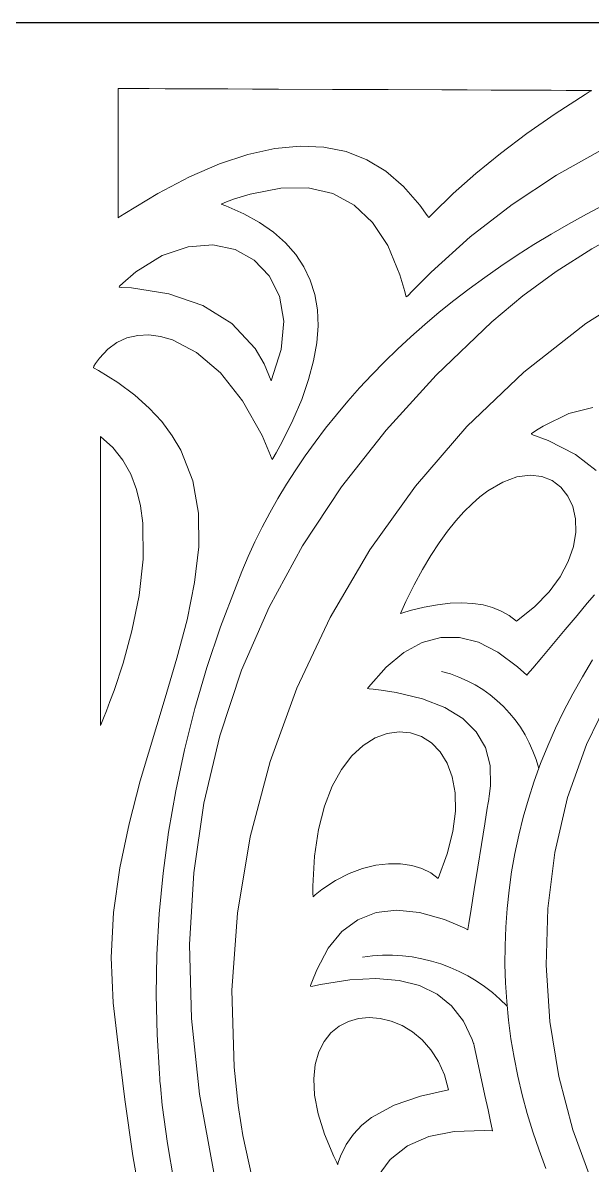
# Model space of a CAD drawing. Header units: inches. Extents: x 249 to 1192, y -18 to 440.
# Drawn here: x 613.9738 to 614.2206, y 266.1528 to 266.6479 of the extents above; entities that cross this region are included whole.
import ezdxf

# ---------------------------------------------------------------- set-up
doc = ezdxf.new("R2010")
doc.units = ezdxf.units.IN
doc.header["$MEASUREMENT"] = 0
doc.layers.add('KACA', color=141, linetype='Continuous', lineweight=30)
doc.layers.add('KOLOM', color=5, linetype='Continuous')

# ---------------------------------------------------------------- blocks, each defined once
blk = doc.blocks.new('GORGA')
blk.add_lwpolyline([(366.59218, 151.19092), (367.59218, 151.19092), (367.59218, 149.19092), (366.59218, 149.19092)], close=True)
blk.add_lwpolyline([(366.59218, 151.19092), (367.59218, 151.19092), (367.59218, 149.19092), (366.59218, 149.19092)], close=True)
at = {"lineweight": 9}
for points in [[(367.28002, 151.02414), (367.29044, 151.02152), (367.3016, 151.01614), (367.3045, 151.01436), (367.30597, 151.01339), (367.30671, 151.01289), (367.30656, 151.01249), (367.29942, 151.0099), (367.28752, 151.00388), (367.27864, 150.99688)], [(367.27939, 150.943), (367.28246, 150.93934), (367.28688, 150.9341), (367.29203, 150.92797), (367.30223, 150.91584), (367.30609, 150.91125), (367.30834, 150.90857), (367.30869, 150.90816), (367.3127, 150.91185), (367.32122, 150.91821), (367.3296, 150.92243), (367.33787, 150.92453), (367.34601, 150.92449), (367.35402, 150.92232), (367.36192, 150.91803), (367.36968, 150.9116), (367.37733, 150.90304), (367.3778, 150.90244), (367.377, 150.90232), (367.37525, 150.90213), (367.37184, 150.90171), (367.36537, 150.90068), (367.35385, 150.89789), (367.34422, 150.89411), (367.33647, 150.88933), (367.33061, 150.88357), (367.32664, 150.87683), (367.32456, 150.86909), (367.32436, 150.86036), (367.32497, 150.85563), (367.32515, 150.85465), (367.32516, 150.8546), (367.32521, 150.85429), (367.32543, 150.85289), (367.3258, 150.85057), (367.3269, 150.8437), (367.32832, 150.83479), (367.32989, 150.82493), (367.33144, 150.81521), (367.33279, 150.80673), (367.33377, 150.8006), (367.33406, 150.79875), (367.3342, 150.7979), (367.3342, 150.79786), (367.33562, 150.79853), (367.33861, 150.79988), (367.34439, 150.8022), (367.35524, 150.80529), (367.3651, 150.80631), (367.37399, 150.80527), (367.3819, 150.80217), (367.38883, 150.79701), (367.39478, 150.78979), (367.39975, 150.7805), (367.40187, 150.77508), (367.40237, 150.77365), (367.40224, 150.77323), (367.40139, 150.77343), (367.39805, 150.77415), (367.38546, 150.77616), (367.37412, 150.77675), (367.36403, 150.7759), (367.35519, 150.77363), (367.3476, 150.76992), (367.34127, 150.76479), (367.33618, 150.75823), (367.33235, 150.75024), (367.33173, 150.74847), (367.3317, 150.74833), (367.33153, 150.74753), (367.33079, 150.74413), (367.32966, 150.73891), (367.32685, 150.72601), (367.3255, 150.71977), (367.32438, 150.71466), (367.32368, 150.7114), (367.32352, 150.71069), (367.32374, 150.71062), (367.32724, 150.7108), (367.34012, 150.71037), (367.35119, 150.70814), (367.36045, 150.7041), (367.36791, 150.69825), (367.37357, 150.69059)], [(367.27551, 151.13637), (367.29581, 151.12495), (367.31505, 151.11221), (367.33319, 151.09817), (367.3502, 151.08285), (367.35827, 151.07472), (367.36024, 151.07264), (367.36093, 151.0721), (367.36105, 151.07258), (367.36153, 151.07449), (367.36366, 151.08175), (367.36893, 151.09435), (367.37553, 151.10441), (367.38348, 151.11194), (367.39277, 151.11693), (367.40339, 151.11938), (367.41536, 151.1193), (367.42866, 151.11668), (367.43582, 151.11442), (367.43952, 151.11306), (367.44114, 151.11231), (367.43909, 151.11153), (367.4314, 151.10813), (367.42453, 151.10433), (367.41848, 151.10013), (367.41326, 151.09554), (367.40885, 151.09055), (367.40528, 151.08515), (367.40252, 151.07937), (367.40058, 151.07318), (367.39947, 151.06659), (367.39918, 151.05961), (367.39971, 151.05223), (367.40107, 151.04444), (367.40325, 151.03627), (367.40625, 151.02769), (367.41007, 151.01871), (367.41471, 151.00934), (367.41734, 151.0045), (367.41874, 151.00205), (367.41906, 151.00167), (367.41928, 151.00224), (367.41971, 151.00338), (367.4234, 151.01205), (367.4319, 151.02714), (367.44151, 151.03915), (367.45178, 151.04797), (367.46225, 151.05351), (367.46742, 151.05501), (367.47247, 151.05566), (367.47735, 151.05544), (367.48199, 151.05433), (367.48634, 151.05233), (367.49034, 151.04942), (367.49393, 151.04559), (367.49556, 151.04332), (367.49633, 151.0421), (367.49653, 151.04143), (367.49428, 151.04017), (367.48595, 151.03499), (367.47864, 151.02958), (367.4723, 151.02393), (367.46689, 151.01806), (367.46235, 151.01198), (367.45864, 151.00568), (367.45348, 150.99246), (367.45104, 150.97846), (367.45089, 150.96373), (367.45266, 150.9483), (367.45594, 150.93222), (367.46033, 150.91555), (367.46544, 150.89831), (367.47622, 150.86235), (367.48109, 150.84372), (367.4851, 150.82471), (367.48783, 150.80537), (367.4889, 150.78574), (367.48793, 150.7662), (367.48627, 150.75148), (367.48297, 150.72431), (367.47948, 150.69986), (367.47557, 150.67779)], [(367.28002, 151.02414), (367.29044, 151.02152), (367.3016, 151.01614), (367.3045, 151.01436), (367.30597, 151.01339), (367.30671, 151.01289), (367.30656, 151.01249), (367.29942, 151.0099), (367.28752, 151.00388), (367.27864, 150.99688)], [(367.27939, 150.943), (367.28246, 150.93934), (367.28688, 150.9341), (367.29203, 150.92797), (367.30223, 150.91584), (367.30609, 150.91125), (367.30834, 150.90857), (367.30869, 150.90816), (367.3127, 150.91185), (367.32122, 150.91821), (367.3296, 150.92243), (367.33787, 150.92453), (367.34601, 150.92449), (367.35402, 150.92232), (367.36192, 150.91803), (367.36968, 150.9116), (367.37733, 150.90304), (367.3778, 150.90244), (367.377, 150.90232), (367.37525, 150.90213), (367.37184, 150.90171), (367.36537, 150.90068), (367.35385, 150.89789), (367.34422, 150.89411), (367.33647, 150.88933), (367.33061, 150.88357), (367.32664, 150.87683), (367.32456, 150.86909), (367.32436, 150.86036), (367.32497, 150.85563), (367.32515, 150.85465), (367.32516, 150.8546), (367.32521, 150.85429), (367.32543, 150.85289), (367.3258, 150.85057), (367.3269, 150.8437), (367.32832, 150.83479), (367.32989, 150.82493), (367.33144, 150.81521), (367.33279, 150.80673), (367.33377, 150.8006), (367.33406, 150.79875), (367.3342, 150.7979), (367.3342, 150.79786), (367.33562, 150.79853), (367.33861, 150.79988), (367.34439, 150.8022), (367.35524, 150.80529), (367.3651, 150.80631), (367.37399, 150.80527), (367.3819, 150.80217), (367.38883, 150.79701), (367.39478, 150.78979), (367.39975, 150.7805), (367.40187, 150.77508), (367.40237, 150.77365), (367.40224, 150.77323), (367.40139, 150.77343), (367.39805, 150.77415), (367.38546, 150.77616), (367.37412, 150.77675), (367.36403, 150.7759), (367.35519, 150.77363), (367.3476, 150.76992), (367.34127, 150.76479), (367.33618, 150.75823), (367.33235, 150.75024), (367.33173, 150.74847), (367.3317, 150.74833), (367.33153, 150.74753), (367.33079, 150.74413), (367.32966, 150.73891), (367.32685, 150.72601), (367.3255, 150.71977), (367.32438, 150.71466), (367.32368, 150.7114), (367.32352, 150.71069), (367.32374, 150.71062), (367.32724, 150.7108), (367.34012, 150.71037), (367.35119, 150.70814), (367.36045, 150.7041), (367.36791, 150.69825), (367.37357, 150.69059)], [(367.27551, 151.13637), (367.29581, 151.12495), (367.31505, 151.11221), (367.33319, 151.09817), (367.3502, 151.08285), (367.35827, 151.07472), (367.36024, 151.07264), (367.36093, 151.0721), (367.36105, 151.07258), (367.36153, 151.07449), (367.36366, 151.08175), (367.36893, 151.09435), (367.37553, 151.10441), (367.38348, 151.11194), (367.39277, 151.11693), (367.40339, 151.11938), (367.41536, 151.1193), (367.42866, 151.11668), (367.43582, 151.11442), (367.43952, 151.11306), (367.44114, 151.11231), (367.43909, 151.11153), (367.4314, 151.10813), (367.42453, 151.10433), (367.41848, 151.10013), (367.41326, 151.09554), (367.40885, 151.09055), (367.40528, 151.08515), (367.40252, 151.07937), (367.40058, 151.07318), (367.39947, 151.06659), (367.39918, 151.05961), (367.39971, 151.05223), (367.40107, 151.04444), (367.40325, 151.03627), (367.40625, 151.02769), (367.41007, 151.01871), (367.41471, 151.00934), (367.41734, 151.0045), (367.41874, 151.00205), (367.41906, 151.00167), (367.41928, 151.00224), (367.41971, 151.00338), (367.4234, 151.01205), (367.4319, 151.02714), (367.44151, 151.03915), (367.45178, 151.04797), (367.46225, 151.05351), (367.46742, 151.05501), (367.47247, 151.05566), (367.47735, 151.05544), (367.48199, 151.05433), (367.48634, 151.05233), (367.49034, 151.04942), (367.49393, 151.04559), (367.49556, 151.04332), (367.49633, 151.0421), (367.49653, 151.04143), (367.49428, 151.04017), (367.48595, 151.03499), (367.47864, 151.02958), (367.4723, 151.02393), (367.46689, 151.01806), (367.46235, 151.01198), (367.45864, 151.00568), (367.45348, 150.99246), (367.45104, 150.97846), (367.45089, 150.96373), (367.45266, 150.9483), (367.45594, 150.93222), (367.46033, 150.91555), (367.46544, 150.89831), (367.47622, 150.86235), (367.48109, 150.84372), (367.4851, 150.82471), (367.48783, 150.80537), (367.4889, 150.78574), (367.48793, 150.7662), (367.48627, 150.75148), (367.48297, 150.72431), (367.47948, 150.69986), (367.47557, 150.67779)], [(367.4347, 150.94673), (367.43219, 150.95317), (367.42947, 150.95958), (367.42654, 150.96595), (367.42341, 150.97227), (367.42008, 150.97856), (367.41654, 150.9848), (367.41281, 150.99099), (367.40887, 150.99713), (367.40474, 151.00321), (367.40041, 151.00923), (367.39589, 151.01519), (367.39117, 151.02108), (367.38626, 151.0269), (367.38116, 151.03265), (367.37587, 151.03833), (367.37039, 151.04392), (367.36473, 151.04944), (367.35889, 151.05487), (367.35286, 151.06021), (367.34664, 151.06545), (367.34025, 151.0706), (367.33368, 151.07566), (367.32693, 151.08061), (367.32001, 151.08546), (367.31291, 151.09019), (367.30564, 151.09482), (367.2982, 151.09933), (367.29059, 151.10372), (367.28281, 151.10799), (367.27486, 151.11214)], [(367.30037, 150.69428), (367.30336, 150.70223), (367.30607, 150.71022), (367.30851, 150.71824), (367.31068, 150.72627), (367.31257, 150.73433), (367.31419, 150.7424), (367.31554, 150.75048), (367.31661, 150.75857), (367.3174, 150.76666), (367.31792, 150.77475), (367.31817, 150.78283), (367.31814, 150.79089), (367.31784, 150.79894), (367.31726, 150.80697), (367.3164, 150.81498), (367.31527, 150.82295), (367.31387, 150.8309), (367.31219, 150.8388), (367.31023, 150.84666), (367.308, 150.85448), (367.30549, 150.86224), (367.3027, 150.86995), (367.29964, 150.8776), (367.2963, 150.88518), (367.29269, 150.89269), (367.28879, 150.90014), (367.28462, 150.9075), (367.28018, 150.91478)], [(367.4347, 150.94673), (367.43219, 150.95317), (367.42947, 150.95958), (367.42654, 150.96595), (367.42341, 150.97227), (367.42008, 150.97856), (367.41654, 150.9848), (367.41281, 150.99099), (367.40887, 150.99713), (367.40474, 151.00321), (367.40041, 151.00923), (367.39589, 151.01519), (367.39117, 151.02108), (367.38626, 151.0269), (367.38116, 151.03265), (367.37587, 151.03833), (367.37039, 151.04392), (367.36473, 151.04944), (367.35889, 151.05487), (367.35286, 151.06021), (367.34664, 151.06545), (367.34025, 151.0706), (367.33368, 151.07566), (367.32693, 151.08061), (367.32001, 151.08546), (367.31291, 151.09019), (367.30564, 151.09482), (367.2982, 151.09933), (367.29059, 151.10372), (367.28281, 151.10799), (367.27486, 151.11214)], [(367.30037, 150.69428), (367.30336, 150.70223), (367.30607, 150.71022), (367.30851, 150.71824), (367.31068, 150.72627), (367.31257, 150.73433), (367.31419, 150.7424), (367.31554, 150.75048), (367.31661, 150.75857), (367.3174, 150.76666), (367.31792, 150.77475), (367.31817, 150.78283), (367.31814, 150.79089), (367.31784, 150.79894), (367.31726, 150.80697), (367.3164, 150.81498), (367.31527, 150.82295), (367.31387, 150.8309), (367.31219, 150.8388), (367.31023, 150.84666), (367.308, 150.85448), (367.30549, 150.86224), (367.3027, 150.86995), (367.29964, 150.8776), (367.2963, 150.88518), (367.29269, 150.89269), (367.28879, 150.90014), (367.28462, 150.9075), (367.28018, 150.91478)], [(367.4443, 150.69265), (367.4505, 150.72649), (367.454, 150.75942), (367.45485, 150.79142), (367.45307, 150.82251), (367.4487, 150.85268), (367.44176, 150.88194), (367.43228, 150.91027), (367.42031, 150.93769), (367.40586, 150.96419), (367.38897, 150.98977), (367.36967, 151.01443), (367.34799, 151.03818), (367.32391, 151.06128), (367.31048, 151.07254), (367.29596, 151.0831), (367.28044, 151.09294), (367.26399, 151.10204)], [(367.28071, 150.68896), (367.28881, 150.71104), (367.29483, 150.7342), (367.2987, 150.75811), (367.30033, 150.78247), (367.29964, 150.80697), (367.29656, 150.83129), (367.291, 150.85512), (367.28288, 150.87814), (367.27213, 150.90004)], [(367.25392, 151.07891), (367.28305, 151.06056), (367.31001, 151.03946), (367.3347, 151.0159), (367.35699, 150.99015), (367.37678, 150.96249), (367.39395, 150.93319), (367.40839, 150.90251), (367.41997, 150.87074), (367.42859, 150.83815), (367.43413, 150.80502), (367.43647, 150.77161), (367.43551, 150.7382), (367.43375, 150.72158), (367.43255, 150.7133), (367.43179, 150.7086), (367.42791, 150.69091)], [(367.4443, 150.69265), (367.4505, 150.72649), (367.454, 150.75942), (367.45485, 150.79142), (367.45307, 150.82251), (367.4487, 150.85268), (367.44176, 150.88194), (367.43228, 150.91027), (367.42031, 150.93769), (367.40586, 150.96419), (367.38897, 150.98977), (367.36967, 151.01443), (367.34799, 151.03818), (367.32391, 151.06128), (367.31048, 151.07254), (367.29596, 151.0831), (367.28044, 151.09294), (367.26399, 151.10204)], [(367.28071, 150.68896), (367.28881, 150.71104), (367.29483, 150.7342), (367.2987, 150.75811), (367.30033, 150.78247), (367.29964, 150.80697), (367.29656, 150.83129), (367.291, 150.85512), (367.28288, 150.87814), (367.27213, 150.90004)], [(367.25392, 151.07891), (367.28305, 151.06056), (367.31001, 151.03946), (367.3347, 151.0159), (367.35699, 150.99015), (367.37678, 150.96249), (367.39395, 150.93319), (367.40839, 150.90251), (367.41997, 150.87074), (367.42859, 150.83815), (367.43413, 150.80502), (367.43647, 150.77161), (367.43551, 150.7382), (367.43375, 150.72158), (367.43255, 150.7133), (367.43179, 150.7086), (367.42791, 150.69091)], [(367.46164, 150.689), (367.46447, 150.70524), (367.46667, 150.72179), (367.46752, 150.73017), (367.4677, 150.73223), (367.46779, 150.73328), (367.46796, 150.73539), (367.46897, 150.75242), (367.46932, 150.76966), (367.469, 150.78709), (367.468, 150.80467), (367.46631, 150.82237), (367.46393, 150.84015), (367.46085, 150.85798), (367.45706, 150.87583), (367.45256, 150.89366), (367.44734, 150.91145), (367.44138, 150.92915), (367.4347, 150.94673)], [(367.46164, 150.689), (367.46447, 150.70524), (367.46667, 150.72179), (367.46752, 150.73017), (367.4677, 150.73223), (367.46779, 150.73328), (367.46796, 150.73539), (367.46897, 150.75242), (367.46932, 150.76966), (367.469, 150.78709), (367.468, 150.80467), (367.46631, 150.82237), (367.46393, 150.84015), (367.46085, 150.85798), (367.45706, 150.87583), (367.45256, 150.89366), (367.44734, 150.91145), (367.44138, 150.92915), (367.4347, 150.94673)]]:
    blk.add_lwpolyline(points, dxfattribs=at)
for points in [[(367.48584, 151.16245), (367.48584, 151.16147), (367.48584, 151.15877), (367.48584, 151.15465), (367.48584, 151.14945), (367.48584, 151.13705), (367.48584, 151.12413), (367.48584, 151.11829), (367.48584, 151.11327), (367.48584, 151.10941), (367.48584, 151.10703), (367.48584, 151.10649), (367.48584, 151.1064), (367.48565, 151.10652), (367.48473, 151.10713), (367.48289, 151.10832), (367.46857, 151.11698), (367.45491, 151.12413), (367.44192, 151.12976), (367.4296, 151.13386), (367.41795, 151.13645), (367.40697, 151.13751), (367.39666, 151.13705), (367.38701, 151.13508), (367.37804, 151.13158), (367.36973, 151.12656), (367.36209, 151.12002), (367.35512, 151.11196), (367.35189, 151.10736), (367.35116, 151.10651), (367.35063, 151.10706), (367.34957, 151.10816), (367.34059, 151.11694), (367.33078, 151.12565), (367.32016, 151.13431), (367.30871, 151.1429), (367.29644, 151.15144), (367.28335, 151.15992), (367.28165, 151.16097), (367.2808, 151.1615), (367.28064, 151.16161), (367.28096, 151.16161), (367.28293, 151.16162), (367.28655, 151.16163), (367.29166, 151.16165), (367.29813, 151.16168), (367.30579, 151.16171), (367.31452, 151.16175), (367.32415, 151.16178), (367.33455, 151.16183), (367.34556, 151.16187), (367.36885, 151.16197), (367.39284, 151.16207), (367.41636, 151.16216), (367.42758, 151.16221), (367.43824, 151.16225), (367.4482, 151.16229), (367.45731, 151.16233), (367.46541, 151.16236), (367.47237, 151.16239), (367.47804, 151.16241), (367.48228, 151.16243), (367.48492, 151.16244), (367.48584, 151.16245)], [(367.48584, 151.16245), (367.48584, 151.16147), (367.48584, 151.15877), (367.48584, 151.15465), (367.48584, 151.14945), (367.48584, 151.13705), (367.48584, 151.12413), (367.48584, 151.11829), (367.48584, 151.11327), (367.48584, 151.10941), (367.48584, 151.10703), (367.48584, 151.10649), (367.48584, 151.1064), (367.48565, 151.10652), (367.48473, 151.10713), (367.48289, 151.10832), (367.46857, 151.11698), (367.45491, 151.12413), (367.44192, 151.12976), (367.4296, 151.13386), (367.41795, 151.13645), (367.40697, 151.13751), (367.39666, 151.13705), (367.38701, 151.13508), (367.37804, 151.13158), (367.36973, 151.12656), (367.36209, 151.12002), (367.35512, 151.11196), (367.35189, 151.10736), (367.35116, 151.10651), (367.35063, 151.10706), (367.34957, 151.10816), (367.34059, 151.11694), (367.33078, 151.12565), (367.32016, 151.13431), (367.30871, 151.1429), (367.29644, 151.15144), (367.28335, 151.15992), (367.28165, 151.16097), (367.2808, 151.1615), (367.28064, 151.16161), (367.28096, 151.16161), (367.28293, 151.16162), (367.28655, 151.16163), (367.29166, 151.16165), (367.29813, 151.16168), (367.30579, 151.16171), (367.31452, 151.16175), (367.32415, 151.16178), (367.33455, 151.16183), (367.34556, 151.16187), (367.36885, 151.16197), (367.39284, 151.16207), (367.41636, 151.16216), (367.42758, 151.16221), (367.43824, 151.16225), (367.4482, 151.16229), (367.45731, 151.16233), (367.46541, 151.16236), (367.47237, 151.16239), (367.47804, 151.16241), (367.48228, 151.16243), (367.48492, 151.16244), (367.48584, 151.16245)], [(367.41952, 151.03577), (367.41511, 151.04939), (367.41404, 151.06168), (367.4159, 151.07239), (367.4203, 151.08128), (367.42685, 151.08812), (367.43516, 151.09265), (367.44484, 151.09465), (367.4555, 151.09386), (367.46675, 151.09004), (367.47818, 151.08297), (367.48385, 151.07813), (367.48525, 151.07678), (367.48536, 151.0763), (367.48429, 151.07627), (367.48004, 151.07602), (367.46379, 151.07352), (367.44911, 151.06844), (367.4365, 151.06058), (367.42647, 151.04975), (367.42258, 151.04317), (367.41952, 151.03577)], [(367.41952, 151.03577), (367.41511, 151.04939), (367.41404, 151.06168), (367.4159, 151.07239), (367.4203, 151.08128), (367.42685, 151.08812), (367.43516, 151.09265), (367.44484, 151.09465), (367.4555, 151.09386), (367.46675, 151.09004), (367.47818, 151.08297), (367.48385, 151.07813), (367.48525, 151.07678), (367.48536, 151.0763), (367.48429, 151.07627), (367.48004, 151.07602), (367.46379, 151.07352), (367.44911, 151.06844), (367.4365, 151.06058), (367.42647, 151.04975), (367.42258, 151.04317), (367.41952, 151.03577)], [(367.49351, 151.01158), (367.48812, 151.00686), (367.48376, 151.0014), (367.48035, 150.99528), (367.47783, 150.98863), (367.47611, 150.98152), (367.4751, 150.97405), (367.47495, 150.95847), (367.47675, 150.94264), (367.47987, 150.92737), (367.48369, 150.91342), (367.48757, 150.90159), (367.48935, 150.89671), (367.4909, 150.89266), (367.49216, 150.88953), (367.49305, 150.88741), (367.49348, 150.88641), (367.49351, 150.88643), (367.49351, 150.88775), (367.49351, 150.89051), (367.49351, 150.89456), (367.49351, 150.89974), (367.49351, 150.90591), (367.49351, 150.92056), (367.49351, 150.93728), (367.49351, 150.97195), (367.49351, 150.98743), (367.49351, 150.99417), (367.49351, 151.00002), (367.49351, 151.00485), (367.49351, 151.00849), (367.49351, 151.01078), (367.49351, 151.01158)], [(367.49351, 151.01158), (367.48812, 151.00686), (367.48376, 151.0014), (367.48035, 150.99528), (367.47783, 150.98863), (367.47611, 150.98152), (367.4751, 150.97405), (367.47495, 150.95847), (367.47675, 150.94264), (367.47987, 150.92737), (367.48369, 150.91342), (367.48757, 150.90159), (367.48935, 150.89671), (367.4909, 150.89266), (367.49216, 150.88953), (367.49305, 150.88741), (367.49348, 150.88641), (367.49351, 150.88643), (367.49351, 150.88775), (367.49351, 150.89051), (367.49351, 150.89456), (367.49351, 150.89974), (367.49351, 150.90591), (367.49351, 150.92056), (367.49351, 150.93728), (367.49351, 150.97195), (367.49351, 150.98743), (367.49351, 150.99417), (367.49351, 151.00002), (367.49351, 151.00485), (367.49351, 151.00849), (367.49351, 151.01078), (367.49351, 151.01158)], [(367.31316, 150.93157), (367.30534, 150.93778), (367.29905, 150.94425), (367.2942, 150.95086), (367.29071, 150.95747), (367.28851, 150.96394), (367.28751, 150.97015), (367.28763, 150.97595), (367.28878, 150.98122), (367.2909, 150.98582), (367.29388, 150.98962), (367.29766, 150.99248), (367.30215, 150.99427), (367.30728, 150.99485), (367.31294, 150.9941), (367.31908, 150.99187), (367.3256, 150.98803), (367.32898, 150.98547), (367.33243, 150.98245), (367.33593, 150.97897), (367.33947, 150.975), (367.34305, 150.97053), (367.34666, 150.96554), (367.35028, 150.96001), (367.3539, 150.95393), (367.35752, 150.94728), (367.36112, 150.94005), (367.36292, 150.93621), (367.36336, 150.93522), (367.36349, 150.9349), (367.36344, 150.93491), (367.36324, 150.93497), (367.36244, 150.93522), (367.35926, 150.93613), (367.35317, 150.93762), (367.3474, 150.93868), (367.34197, 150.93931), (367.33686, 150.9395), (367.33209, 150.93926), (367.32764, 150.93859), (367.32353, 150.93748), (367.31974, 150.93595), (367.31629, 150.93398), (367.31316, 150.93157)], [(367.31316, 150.93157), (367.30534, 150.93778), (367.29905, 150.94425), (367.2942, 150.95086), (367.29071, 150.95747), (367.28851, 150.96394), (367.28751, 150.97015), (367.28763, 150.97595), (367.28878, 150.98122), (367.2909, 150.98582), (367.29388, 150.98962), (367.29766, 150.99248), (367.30215, 150.99427), (367.30728, 150.99485), (367.31294, 150.9941), (367.31908, 150.99187), (367.3256, 150.98803), (367.32898, 150.98547), (367.33243, 150.98245), (367.33593, 150.97897), (367.33947, 150.975), (367.34305, 150.97053), (367.34666, 150.96554), (367.35028, 150.96001), (367.3539, 150.95393), (367.35752, 150.94728), (367.36112, 150.94005), (367.36292, 150.93621), (367.36336, 150.93522), (367.36349, 150.9349), (367.36344, 150.93491), (367.36324, 150.93497), (367.36244, 150.93522), (367.35926, 150.93613), (367.35317, 150.93762), (367.3474, 150.93868), (367.34197, 150.93931), (367.33686, 150.9395), (367.33209, 150.93926), (367.32764, 150.93859), (367.32353, 150.93748), (367.31974, 150.93595), (367.31629, 150.93398), (367.31316, 150.93157)], [(367.34713, 150.8201), (367.34318, 150.83071), (367.34072, 150.84045), (367.33963, 150.84929), (367.33977, 150.85719), (367.34101, 150.86414), (367.34322, 150.87008), (367.34626, 150.87499), (367.34999, 150.87884), (367.3543, 150.88159), (367.35903, 150.88321), (367.36406, 150.88366), (367.36926, 150.88291), (367.37448, 150.88094), (367.37961, 150.87769), (367.38449, 150.87315), (367.38901, 150.86728), (367.39303, 150.86004), (367.3964, 150.8514), (367.39901, 150.84133), (367.40071, 150.82979), (367.40137, 150.81676), (367.40136, 150.81326), (367.40135, 150.81237), (367.40128, 150.81212), (367.4011, 150.81228), (367.40039, 150.81291), (367.39751, 150.81524), (367.39165, 150.8192), (367.38575, 150.82225), (367.37989, 150.82444), (367.37415, 150.82582), (367.36862, 150.82644), (367.36339, 150.82637), (367.35854, 150.82564), (367.35415, 150.82432), (367.35032, 150.82246), (367.34713, 150.8201)], [(367.34713, 150.8201), (367.34318, 150.83071), (367.34072, 150.84045), (367.33963, 150.84929), (367.33977, 150.85719), (367.34101, 150.86414), (367.34322, 150.87008), (367.34626, 150.87499), (367.34999, 150.87884), (367.3543, 150.88159), (367.35903, 150.88321), (367.36406, 150.88366), (367.36926, 150.88291), (367.37448, 150.88094), (367.37961, 150.87769), (367.38449, 150.87315), (367.38901, 150.86728), (367.39303, 150.86004), (367.3964, 150.8514), (367.39901, 150.84133), (367.40071, 150.82979), (367.40137, 150.81676), (367.40136, 150.81326), (367.40135, 150.81237), (367.40128, 150.81212), (367.4011, 150.81228), (367.40039, 150.81291), (367.39751, 150.81524), (367.39165, 150.8192), (367.38575, 150.82225), (367.37989, 150.82444), (367.37415, 150.82582), (367.36862, 150.82644), (367.36339, 150.82637), (367.35854, 150.82564), (367.35415, 150.82432), (367.35032, 150.82246), (367.34713, 150.8201)], [(367.34256, 150.72847), (367.34442, 150.73499), (367.34702, 150.74077), (367.35027, 150.7458), (367.35404, 150.75006), (367.35823, 150.75356), (367.36272, 150.75629), (367.36741, 150.75824), (367.37219, 150.75939), (367.37695, 150.75976), (367.38157, 150.75932), (367.38596, 150.75807), (367.38999, 150.75601), (367.39356, 150.75312), (367.39656, 150.7494), (367.39888, 150.74484), (367.4004, 150.73943), (367.40103, 150.73318), (367.40065, 150.72606), (367.39914, 150.71807), (367.39641, 150.70921), (367.39234, 150.69947), (367.39109, 150.6969), (367.39077, 150.69625), (367.39064, 150.69609), (367.39059, 150.69627), (367.39038, 150.69698), (367.38941, 150.69974), (367.38695, 150.70477), (367.38384, 150.7092), (367.38015, 150.71306), (367.37593, 150.71642), (367.36611, 150.72179), (367.35483, 150.72568), (367.34256, 150.72847)], [(367.34256, 150.72847), (367.34442, 150.73499), (367.34702, 150.74077), (367.35027, 150.7458), (367.35404, 150.75006), (367.35823, 150.75356), (367.36272, 150.75629), (367.36741, 150.75824), (367.37219, 150.75939), (367.37695, 150.75976), (367.38157, 150.75932), (367.38596, 150.75807), (367.38999, 150.75601), (367.39356, 150.75312), (367.39656, 150.7494), (367.39888, 150.74484), (367.4004, 150.73943), (367.40103, 150.73318), (367.40065, 150.72606), (367.39914, 150.71807), (367.39641, 150.70921), (367.39234, 150.69947), (367.39109, 150.6969), (367.39077, 150.69625), (367.39064, 150.69609), (367.39059, 150.69627), (367.39038, 150.69698), (367.38941, 150.69974), (367.38695, 150.70477), (367.38384, 150.7092), (367.38015, 150.71306), (367.37593, 150.71642), (367.36611, 150.72179), (367.35483, 150.72568), (367.34256, 150.72847)]]:
    blk.add_lwpolyline(points, close=True, dxfattribs=at)
for points in [[(367.34565, 150.90981, 0.275428), (367.30354, 150.86773)], [(367.34565, 150.90981, 0.275428), (367.30354, 150.86773)], [(367.37985, 150.78596, 0.245802), (367.31723, 150.76468)], [(367.37985, 150.78596, 0.245802), (367.31723, 150.76468)]]:
    blk.add_lwpolyline(points, format="xyb", dxfattribs=at)
blk = doc.blocks.new('tampak depan')
at = {"layer": 'KACA', "xscale": -1}
blk.add_blockref('GORGA', (1067.19087, 190.286), dxfattribs=at)

msp = doc.modelspace()

# ---------------------------------------------------------------- block references
at = {"layer": 'KOLOM'}
msp.add_blockref('tampak depan', (-85.68993, -74.82902), dxfattribs=at)

doc.saveas('drawing.dxf')
